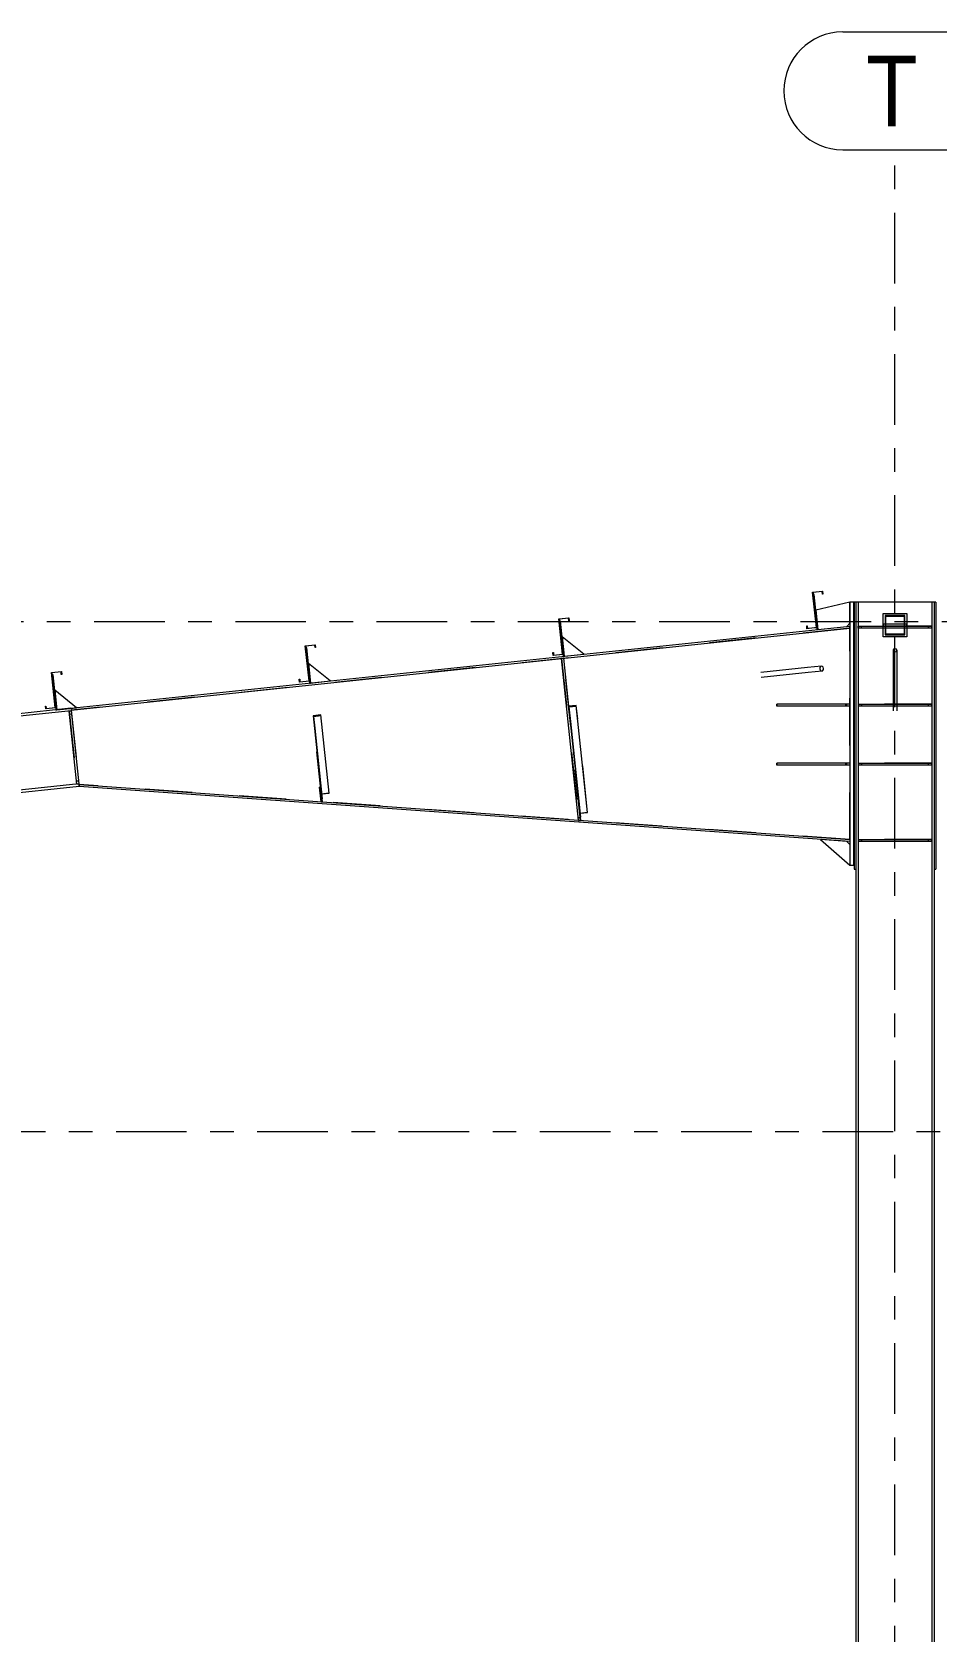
# Model space of a CAD drawing. Header units: millimetres. Extents: x -619 to 204, y -351 to 223.
# Drawn here: x -238.9 to -200.5, y -136.2 to -68.3 of the extents above; entities that cross this region are included whole.
import ezdxf

# ---------------------------------------------------------------- set-up
doc = ezdxf.new("R2010")
doc.units = ezdxf.units.MM
for name, pattern in [('XKITLINE00', [0]), ('XKITLINE02', [4, 2, -2]), ('XKITLINE03', [6, 3, -1, 1, -1])]:
    doc.linetypes.add(name, pattern=pattern)
doc.layers.add('Part', color=2, linetype='Continuous', lineweight=0)
doc.layers.add('S-grid', color=1, linetype='Continuous', lineweight=0)
doc.styles.add('ARIAL', font='ARIAL.TTF')

# ---------------------------------------------------------------- blocks, each defined once
blk = doc.blocks.new('*A2')
at = {"layer": 'Part'}
blk.add_hatch(color=3, dxfattribs=at).paths.add_polyline_path([(-216.102, -96.926), (-215.771, -96.891), (-215.767, -96.923), (-216.082, -96.956), (-216.017, -97.569), (-216.034, -97.571)], flags=17)
blk = doc.blocks.new('*A77')
at = {"layer": 'Part'}
blk.add_hatch(color=3, dxfattribs=at).paths.add_polyline_path([(-205.735, -92.081), (-205.32, -92.038), (-205.307, -92.162), (-205.322, -92.163), (-205.334, -92.054), (-205.718, -92.095), (-205.561, -93.588), (-205.975, -93.632), (-205.988, -93.507), (-205.973, -93.506), (-205.962, -93.615), (-205.577, -93.575)], flags=17)
blk = doc.blocks.new('*A78')
at = {"layer": 'Part'}
blk.add_hatch(color=3, dxfattribs=at).paths.add_polyline_path([(-205.735, -92.081), (-205.32, -92.038), (-205.307, -92.162), (-205.322, -92.163), (-205.334, -92.054), (-205.718, -92.095), (-205.561, -93.588), (-205.975, -93.632), (-205.988, -93.507), (-205.973, -93.506), (-205.962, -93.615), (-205.577, -93.575)], flags=17)
blk = doc.blocks.new('*A79')
at = {"layer": 'Part'}
blk.add_hatch(color=3, dxfattribs=at).paths.add_polyline_path([(-216.508, -93.218), (-216.094, -93.174), (-216.081, -93.298), (-216.096, -93.3), (-216.107, -93.19), (-216.492, -93.231), (-216.334, -94.724), (-216.749, -94.768), (-216.762, -94.644), (-216.747, -94.642), (-216.735, -94.752), (-216.351, -94.711)], flags=17)
blk = doc.blocks.new('*A80')
at = {"layer": 'Part'}
blk.add_hatch(color=3, dxfattribs=at).paths.add_polyline_path([(-216.508, -93.218), (-216.094, -93.174), (-216.081, -93.298), (-216.096, -93.3), (-216.107, -93.19), (-216.492, -93.231), (-216.334, -94.724), (-216.749, -94.768), (-216.762, -94.644), (-216.747, -94.642), (-216.735, -94.752), (-216.351, -94.711)], flags=17)
blk = doc.blocks.new('*A81')
at = {"layer": 'Part'}
blk.add_hatch(color=3, dxfattribs=at).paths.add_polyline_path([(-227.282, -94.354), (-226.867, -94.31), (-226.854, -94.435), (-226.869, -94.436), (-226.881, -94.327), (-227.265, -94.367), (-227.108, -95.861), (-227.522, -95.904), (-227.535, -95.78), (-227.52, -95.778), (-227.509, -95.888), (-227.124, -95.847)], flags=17)
blk = doc.blocks.new('*A82')
at = {"layer": 'Part'}
blk.add_hatch(color=3, dxfattribs=at).paths.add_polyline_path([(-227.282, -94.354), (-226.867, -94.31), (-226.854, -94.435), (-226.869, -94.436), (-226.881, -94.327), (-227.265, -94.367), (-227.108, -95.861), (-227.522, -95.904), (-227.535, -95.78), (-227.52, -95.778), (-227.509, -95.888), (-227.124, -95.847)], flags=17)
blk = doc.blocks.new('*A95')
at = {"layer": 'Part'}
blk.add_hatch(color=3, dxfattribs=at).paths.add_polyline_path([(-238.055, -95.49), (-237.641, -95.447), (-237.628, -95.571), (-237.643, -95.572), (-237.654, -95.463), (-238.039, -95.504), (-237.881, -96.997), (-238.296, -97.041), (-238.309, -96.916), (-238.294, -96.915), (-238.282, -97.024), (-237.898, -96.984)], flags=17)
blk = doc.blocks.new('*A96')
at = {"layer": 'Part'}
blk.add_hatch(color=3, dxfattribs=at).paths.add_polyline_path([(-238.055, -95.49), (-237.641, -95.447), (-237.628, -95.571), (-237.643, -95.572), (-237.654, -95.463), (-238.039, -95.504), (-237.881, -96.997), (-238.296, -97.041), (-238.309, -96.916), (-238.294, -96.915), (-238.282, -97.024), (-237.898, -96.984)], flags=17)
blk = doc.blocks.new('*A105')
at = {"layer": 'Part'}
blk.add_hatch(color=3, dxfattribs=at).paths.add_polyline_path([(-226.953, -97.33), (-226.621, -97.295), (-226.619, -97.321), (-226.934, -97.354), (-226.881, -97.849), (-226.898, -97.851)], flags=17)
blk = doc.blocks.new('*A647')
at = {"layer": 'S-grid', "color": 1, "linetype": 'XKITLINE03', "lineweight": 0}
blk.add_line((-290.252, -93.321), (-114.222, -93.321), dxfattribs=at)
blk = doc.blocks.new('*A648')
at = {"layer": 'S-grid', "color": 1, "linetype": 'XKITLINE03', "lineweight": 0}
blk.add_line((-559.32, -114.988), (26.403, -114.988), dxfattribs=at)
blk = doc.blocks.new('*A650')
at = {"layer": 'Part', "color": 2, "linetype": 'XKITLINE00', "lineweight": 0}
for p, q in [((-237.236, -97.013), (-309.87, -104.674)), ((-237.225, -97.121), (-309.859, -104.782)), ((-237.228, -97.096), (-237.225, -97.121)), ((-236.898, -100.22), (-301.844, -107.07)), ((-236.887, -100.328), (-301.833, -107.178)), ((-236.898, -100.22), (-236.887, -100.328)), ((-302.176, -107.105), (-309.532, -107.881)), ((-302.164, -107.213), (-309.52, -107.989))]:
    blk.add_line(p, q, dxfattribs=at)
at = {"layer": 'Part', "color": 7, "linetype": 'XKITLINE02', "lineweight": 0}
for p, q in [((-237.236, -97.013), (-237.228, -97.096)), ((-237.225, -97.121), (-236.898, -100.22)), ((-309.87, -104.674), (-309.52, -107.989)), ((-301.844, -107.07), (-302.176, -107.105)), ((-301.833, -107.178), (-302.164, -107.213))]:
    blk.add_line(p, q, dxfattribs=at)
blk = doc.blocks.new('*A652')
at = {"layer": 'Part', "color": 2, "linetype": 'XKITLINE00', "lineweight": 0}
for p, q in [((-236.887, -100.328), (-236.881, -100.245)), ((-204.16, -102.671), (-236.887, -100.328)), ((-236.881, -100.245), (-204.154, -102.588)), ((-204.154, -102.588), (-204.16, -102.671))]:
    blk.add_line(p, q, dxfattribs=at)
blk = doc.blocks.new('*A653')
at = {"layer": 'Part', "color": 7, "linetype": 'XKITLINE02', "lineweight": 0}
for p, q in [((-204.154, -93.607), (-237.228, -97.096)), ((-204.154, -102.588), (-204.154, -93.607)), ((-237.228, -97.096), (-236.896, -100.244)), ((-204.154, -102.588), (-236.881, -100.245))]:
    blk.add_line(p, q, dxfattribs=at)
at = {"layer": 'Part', "color": 2, "linetype": 'XKITLINE00', "lineweight": 0}
blk.add_line((-236.881, -100.245), (-236.896, -100.244), dxfattribs=at)
blk = doc.blocks.new('*A659')
at = {"layer": 'Part', "color": 2, "linetype": 'XKITLINE00', "lineweight": 0}
for p, q in [((-216.441, -93.311), (-216.483, -93.315)), ((-216.284, -94.803), (-216.441, -93.311)), ((-216.334, -94.724), (-216.325, -94.807))]:
    blk.add_line(p, q, dxfattribs=at)
at = {"layer": 'Part', "color": 7, "linetype": 'XKITLINE02', "lineweight": 0}
for p, q in [((-216.483, -93.315), (-216.334, -94.724)), ((-216.325, -94.807), (-216.284, -94.803))]:
    blk.add_line(p, q, dxfattribs=at)
blk = doc.blocks.new('*A660')
at = {"layer": 'Part', "color": 2, "linetype": 'XKITLINE00', "lineweight": 0}
for p, q in [((-215.771, -96.891), (-216.102, -96.926)), ((-216.102, -96.926), (-215.639, -101.32)), ((-216.082, -96.956), (-215.767, -96.923)), ((-216.082, -96.956), (-216.017, -97.569)), ((-215.291, -101.437), (-215.771, -96.891)), ((-216.017, -97.569), (-216.034, -97.571)), ((-216.017, -97.569), (-215.589, -101.632)), ((-215.606, -101.47), (-215.291, -101.437)), ((-215.605, -101.634), (-215.589, -101.632))]:
    blk.add_line(p, q, dxfattribs=at)
at = {"layer": 'Part', "color": 7, "linetype": 'XKITLINE02', "lineweight": 0}
for p, q in [((-215.639, -101.32), (-215.605, -101.634)), ((-215.623, -101.464), (-215.292, -101.429))]:
    blk.add_line(p, q, dxfattribs=at)
blk = doc.blocks.new('*A661')
at = {"layer": 'Part', "color": 7, "linetype": 'XKITLINE02', "lineweight": 0}
for p, q in [((-215.605, -101.634), (-216.102, -96.926)), ((-215.589, -101.632), (-216.082, -96.956)), ((-215.291, -101.437), (-215.771, -96.891)), ((-215.623, -101.464), (-215.292, -101.429)), ((-215.606, -101.47), (-215.291, -101.437)), ((-215.605, -101.634), (-215.589, -101.632))]:
    blk.add_line(p, q, dxfattribs=at)
blk = doc.blocks.new('*A662')
at = {"layer": 'Part', "color": 2, "linetype": 'XKITLINE00', "lineweight": 0}
for p, q in [((-237.236, -97.013), (-204.162, -93.524)), ((-237.228, -97.096), (-204.154, -93.607)), ((-204.154, -93.607), (-204.162, -93.524)), ((-237.236, -97.013), (-237.228, -97.096))]:
    blk.add_line(p, q, dxfattribs=at)
blk = doc.blocks.new('*A912')
at = {"layer": 'Part', "color": 2, "linetype": 'XKITLINE00', "lineweight": 0}
for p, q in [((-202.296, -94.5), (-202.32, -94.547)), ((-202.32, -94.547), (-202.32, -95.119)), ((-202.32, -94.547), (-202.296, -94.595)), ((-202.237, -94.481), (-202.296, -94.5)), ((-202.296, -94.595), (-202.237, -94.614)), ((-202.178, -94.5), (-202.237, -94.481)), ((-202.237, -94.614), (-202.178, -94.595)), ((-202.154, -94.547), (-202.178, -94.5)), ((-202.178, -94.595), (-202.154, -94.547)), ((-202.154, -94.547), (-202.154, -95.119))]:
    blk.add_line(p, q, dxfattribs=at)
at = {"layer": 'Part', "color": 7, "linetype": 'XKITLINE02', "lineweight": 0}
for p, q in [((-202.32, -95.119), (-202.32, -97.313)), ((-202.154, -95.119), (-202.154, -97.313))]:
    blk.add_line(p, q, dxfattribs=at)
blk = doc.blocks.new('*A913')
at = {"layer": 'Part', "color": 2, "linetype": 'XKITLINE00', "lineweight": 0}
for p, q in [((-200.57, -92.504), (-203.904, -92.504)), ((-203.795, -92.504), (-203.795, -190.029)), ((-200.679, -92.504), (-200.679, -190.029)), ((-203.904, -103.837), (-203.904, -190.029)), ((-200.57, -103.837), (-200.57, -190.029))]:
    blk.add_line(p, q, dxfattribs=at)
at = {"layer": 'Part', "color": 7, "linetype": 'XKITLINE02', "lineweight": 0}
for p, q in [((-203.904, -92.504), (-203.904, -103.837)), ((-200.57, -92.504), (-200.57, -103.837))]:
    blk.add_line(p, q, dxfattribs=at)
blk = doc.blocks.new('*A915')
at = {"layer": 'Part', "color": 2, "linetype": 'XKITLINE00', "lineweight": 0}
for p, q in [((-205.735, -92.081), (-205.32, -92.038)), ((-205.577, -93.575), (-205.735, -92.081)), ((-205.334, -92.054), (-205.718, -92.095)), ((-205.718, -92.095), (-205.561, -93.588)), ((-205.322, -92.163), (-205.334, -92.054)), ((-205.307, -92.162), (-205.322, -92.163)), ((-205.32, -92.038), (-205.307, -92.162)), ((-205.988, -93.507), (-205.973, -93.506)), ((-205.975, -93.632), (-205.988, -93.507)), ((-205.561, -93.588), (-205.975, -93.632)), ((-205.973, -93.506), (-205.962, -93.615)), ((-205.962, -93.615), (-205.577, -93.575))]:
    blk.add_line(p, q, dxfattribs=at)
blk = doc.blocks.new('*A916')
at = {"layer": 'Part', "color": 2, "linetype": 'XKITLINE00', "lineweight": 0}
for p, q in [((-205.735, -92.081), (-205.32, -92.038)), ((-205.577, -93.575), (-205.735, -92.081)), ((-205.334, -92.054), (-205.718, -92.095)), ((-205.718, -92.095), (-205.561, -93.588)), ((-205.322, -92.163), (-205.334, -92.054)), ((-205.307, -92.162), (-205.322, -92.163)), ((-205.32, -92.038), (-205.307, -92.162)), ((-205.988, -93.507), (-205.973, -93.506)), ((-205.975, -93.632), (-205.988, -93.507)), ((-205.561, -93.588), (-205.975, -93.632)), ((-205.973, -93.506), (-205.962, -93.615)), ((-205.962, -93.615), (-205.577, -93.575))]:
    blk.add_line(p, q, dxfattribs=at)
blk = doc.blocks.new('*A917')
at = {"layer": 'Part', "color": 2, "linetype": 'XKITLINE00', "lineweight": 0}
for p, q in [((-216.508, -93.218), (-216.094, -93.174)), ((-216.351, -94.711), (-216.508, -93.218)), ((-216.107, -93.19), (-216.492, -93.231)), ((-216.492, -93.231), (-216.334, -94.724)), ((-216.096, -93.3), (-216.107, -93.19)), ((-216.081, -93.298), (-216.096, -93.3)), ((-216.094, -93.174), (-216.081, -93.298)), ((-216.762, -94.644), (-216.747, -94.642)), ((-216.749, -94.768), (-216.762, -94.644)), ((-216.334, -94.724), (-216.749, -94.768)), ((-216.747, -94.642), (-216.735, -94.752)), ((-216.735, -94.752), (-216.351, -94.711))]:
    blk.add_line(p, q, dxfattribs=at)
blk = doc.blocks.new('*A918')
at = {"layer": 'Part', "color": 2, "linetype": 'XKITLINE00', "lineweight": 0}
for p, q in [((-216.508, -93.218), (-216.094, -93.174)), ((-216.351, -94.711), (-216.508, -93.218)), ((-216.107, -93.19), (-216.492, -93.231)), ((-216.492, -93.231), (-216.334, -94.724)), ((-216.096, -93.3), (-216.107, -93.19)), ((-216.081, -93.298), (-216.096, -93.3)), ((-216.094, -93.174), (-216.081, -93.298)), ((-216.762, -94.644), (-216.747, -94.642)), ((-216.749, -94.768), (-216.762, -94.644)), ((-216.334, -94.724), (-216.749, -94.768)), ((-216.747, -94.642), (-216.735, -94.752)), ((-216.735, -94.752), (-216.351, -94.711))]:
    blk.add_line(p, q, dxfattribs=at)
blk = doc.blocks.new('*A919')
at = {"layer": 'Part', "color": 2, "linetype": 'XKITLINE00', "lineweight": 0}
for p, q in [((-227.282, -94.354), (-226.867, -94.31)), ((-227.124, -95.847), (-227.282, -94.354)), ((-226.881, -94.327), (-227.265, -94.367)), ((-227.265, -94.367), (-227.108, -95.861)), ((-226.869, -94.436), (-226.881, -94.327)), ((-226.867, -94.31), (-226.854, -94.435)), ((-226.854, -94.435), (-226.869, -94.436)), ((-227.535, -95.78), (-227.52, -95.778)), ((-227.522, -95.904), (-227.535, -95.78)), ((-227.52, -95.778), (-227.509, -95.888)), ((-227.108, -95.861), (-227.522, -95.904)), ((-227.509, -95.888), (-227.124, -95.847))]:
    blk.add_line(p, q, dxfattribs=at)
blk = doc.blocks.new('*A920')
at = {"layer": 'Part', "color": 2, "linetype": 'XKITLINE00', "lineweight": 0}
for p, q in [((-227.282, -94.354), (-226.867, -94.31)), ((-227.124, -95.847), (-227.282, -94.354)), ((-226.881, -94.327), (-227.265, -94.367)), ((-227.265, -94.367), (-227.108, -95.861)), ((-226.869, -94.436), (-226.881, -94.327)), ((-226.867, -94.31), (-226.854, -94.435)), ((-226.854, -94.435), (-226.869, -94.436)), ((-227.535, -95.78), (-227.52, -95.778)), ((-227.522, -95.904), (-227.535, -95.78)), ((-227.52, -95.778), (-227.509, -95.888)), ((-227.108, -95.861), (-227.522, -95.904)), ((-227.509, -95.888), (-227.124, -95.847))]:
    blk.add_line(p, q, dxfattribs=at)
blk = doc.blocks.new('*A934')
at = {"layer": 'S-grid', "color": 1, "linetype": 'XKITLINE03', "lineweight": 0}
blk.add_line((-202.237, -204.969), (-202.237, -73.295), dxfattribs=at)
at = {"layer": 'S-grid', "color": 3, "style": 'ARIAL', "width": 0.85}
blk.add_text('T', height=3, dxfattribs=at).set_placement((-203.459, -72.295))
blk = doc.blocks.new('*A935')
at = {"layer": 'S-grid', "color": 1, "linetype": 'XKITLINE00', "lineweight": 0}
for p, q in [((-204.459, -68.295), (-200.015, -68.295)), ((-204.459, -73.295), (-200.015, -73.295))]:
    blk.add_line(p, q, dxfattribs=at)
for centre, start, end in [((-204.459, -70.795), 90, 270), ((-200.015, -70.795), 270, 90)]:
    blk.add_arc(centre, 2.5, start, end, dxfattribs=at)
blk = doc.blocks.new('*A937')
at = {"layer": 'Part', "color": 2, "linetype": 'XKITLINE00', "lineweight": 0}
for p, q in [((-203.787, -93.524), (-200.687, -93.524)), ((-203.787, -93.524), (-203.787, -93.608)), ((-200.687, -93.608), (-203.787, -93.608)), ((-200.687, -93.524), (-200.687, -93.608))]:
    blk.add_line(p, q, dxfattribs=at)
at = {"layer": 'Part', "color": 7, "linetype": 'XKITLINE02', "lineweight": 0}
for p, q in [((-203.662, -93.608), (-203.662, -93.524)), ((-200.812, -93.608), (-200.812, -93.524))]:
    blk.add_line(p, q, dxfattribs=at)
blk = doc.blocks.new('*A938')
at = {"layer": 'Part', "color": 7, "linetype": 'XKITLINE02', "lineweight": 0}
for p, q in [((-200.687, -102.588), (-203.787, -102.588)), ((-203.787, -102.671), (-203.787, -102.588)), ((-200.687, -102.671), (-203.787, -102.671)), ((-203.662, -102.588), (-203.662, -102.671)), ((-200.812, -102.671), (-200.812, -102.588)), ((-200.687, -102.588), (-200.687, -102.671))]:
    blk.add_line(p, q, dxfattribs=at)
blk = doc.blocks.new('*A939')
at = {"layer": 'Part', "color": 2, "linetype": 'XKITLINE00', "lineweight": 0}
for p, q in [((-203.787, -102.588), (-200.687, -102.588)), ((-203.787, -102.588), (-203.787, -102.671)), ((-200.687, -102.671), (-203.787, -102.671)), ((-200.687, -102.588), (-200.687, -102.671))]:
    blk.add_line(p, q, dxfattribs=at)
at = {"layer": 'Part', "color": 7, "linetype": 'XKITLINE02', "lineweight": 0}
for p, q in [((-203.662, -102.671), (-203.662, -102.588)), ((-200.812, -102.671), (-200.812, -102.588))]:
    blk.add_line(p, q, dxfattribs=at)
blk = doc.blocks.new('*A940')
at = {"layer": 'Part', "color": 7, "linetype": 'XKITLINE02', "lineweight": 0}
for p, q in [((-200.679, -93.524), (-203.795, -93.524)), ((-203.795, -93.608), (-203.795, -93.524)), ((-200.679, -93.608), (-203.795, -93.608)), ((-203.67, -93.524), (-203.67, -93.608)), ((-200.804, -93.608), (-200.804, -93.524)), ((-200.679, -93.524), (-200.679, -93.608))]:
    blk.add_line(p, q, dxfattribs=at)
blk = doc.blocks.new('*A941')
at = {"layer": 'Part', "color": 2, "linetype": 'XKITLINE00', "lineweight": 0}
for p, q in [((-204.154, -96.837), (-207.254, -96.837)), ((-207.254, -96.837), (-207.254, -96.921)), ((-204.154, -96.921), (-207.254, -96.921)), ((-204.32, -96.921), (-204.32, -96.837))]:
    blk.add_line(p, q, dxfattribs=at)
at = {"layer": 'Part', "color": 7, "linetype": 'XKITLINE02', "lineweight": 0}
for p, q in [((-204.279, -96.921), (-204.279, -96.837)), ((-204.154, -96.837), (-204.154, -96.921))]:
    blk.add_line(p, q, dxfattribs=at)
blk = doc.blocks.new('*A942')
at = {"layer": 'Part', "color": 7, "linetype": 'XKITLINE02', "lineweight": 0}
for p, q in [((-200.687, -96.837), (-203.787, -96.837)), ((-203.787, -96.921), (-203.787, -96.837)), ((-200.687, -96.921), (-203.787, -96.921)), ((-203.662, -96.837), (-203.662, -96.921)), ((-200.812, -96.921), (-200.812, -96.837)), ((-200.687, -96.837), (-200.687, -96.921))]:
    blk.add_line(p, q, dxfattribs=at)
blk = doc.blocks.new('*A943')
at = {"layer": 'Part', "color": 2, "linetype": 'XKITLINE00', "lineweight": 0}
for p, q in [((-203.787, -96.837), (-200.687, -96.837)), ((-203.787, -96.837), (-203.787, -96.921)), ((-200.687, -96.921), (-203.787, -96.921)), ((-200.687, -96.837), (-200.687, -96.921))]:
    blk.add_line(p, q, dxfattribs=at)
at = {"layer": 'Part', "color": 7, "linetype": 'XKITLINE02', "lineweight": 0}
for p, q in [((-203.662, -96.921), (-203.662, -96.837)), ((-200.812, -96.921), (-200.812, -96.837))]:
    blk.add_line(p, q, dxfattribs=at)
blk = doc.blocks.new('*A944')
at = {"layer": 'Part', "color": 7, "linetype": 'XKITLINE02', "lineweight": 0}
for p, q in [((-200.687, -99.337), (-203.787, -99.337)), ((-203.787, -99.421), (-203.787, -99.337)), ((-200.687, -99.421), (-203.787, -99.421)), ((-203.662, -99.337), (-203.662, -99.421)), ((-200.812, -99.421), (-200.812, -99.337)), ((-200.687, -99.337), (-200.687, -99.421))]:
    blk.add_line(p, q, dxfattribs=at)
blk = doc.blocks.new('*A945')
at = {"layer": 'Part', "color": 2, "linetype": 'XKITLINE00', "lineweight": 0}
for p, q in [((-203.787, -99.337), (-200.687, -99.337)), ((-203.787, -99.337), (-203.787, -99.421)), ((-200.687, -99.421), (-203.787, -99.421)), ((-200.687, -99.337), (-200.687, -99.421))]:
    blk.add_line(p, q, dxfattribs=at)
at = {"layer": 'Part', "color": 7, "linetype": 'XKITLINE02', "lineweight": 0}
for p, q in [((-203.662, -99.421), (-203.662, -99.337)), ((-200.812, -99.421), (-200.812, -99.337))]:
    blk.add_line(p, q, dxfattribs=at)
blk = doc.blocks.new('*A950')
at = {"layer": 'Part', "color": 7, "linetype": 'XKITLINE02', "lineweight": 0}
for p, q in [((-202.654, -93.066), (-202.654, -93.899)), ((-201.82, -93.066), (-202.654, -93.066)), ((-201.82, -93.899), (-201.82, -93.066)), ((-202.62, -93.866), (-202.62, -93.099)), ((-202.62, -93.099), (-201.854, -93.099)), ((-201.854, -93.099), (-201.854, -93.866)), ((-202.654, -93.899), (-201.82, -93.899)), ((-201.854, -93.866), (-202.62, -93.866))]:
    blk.add_line(p, q, dxfattribs=at)
blk = doc.blocks.new('*A951')
at = {"layer": 'Part', "color": 2, "linetype": 'XKITLINE00', "lineweight": 0}
for p, q in [((-238.055, -95.49), (-237.641, -95.447)), ((-237.898, -96.984), (-238.055, -95.49)), ((-237.654, -95.463), (-238.039, -95.504)), ((-238.039, -95.504), (-237.881, -96.997)), ((-237.643, -95.572), (-237.654, -95.463)), ((-237.628, -95.571), (-237.643, -95.572)), ((-237.641, -95.447), (-237.628, -95.571)), ((-238.309, -96.916), (-238.294, -96.915)), ((-238.296, -97.041), (-238.309, -96.916)), ((-237.881, -96.997), (-238.296, -97.041)), ((-238.294, -96.915), (-238.282, -97.024)), ((-238.282, -97.024), (-237.898, -96.984))]:
    blk.add_line(p, q, dxfattribs=at)
blk = doc.blocks.new('*A952')
at = {"layer": 'Part', "color": 2, "linetype": 'XKITLINE00', "lineweight": 0}
for p, q in [((-238.055, -95.49), (-237.641, -95.447)), ((-237.898, -96.984), (-238.055, -95.49)), ((-237.654, -95.463), (-238.039, -95.504)), ((-238.039, -95.504), (-237.881, -96.997)), ((-237.643, -95.572), (-237.654, -95.463)), ((-237.628, -95.571), (-237.643, -95.572)), ((-237.641, -95.447), (-237.628, -95.571)), ((-238.309, -96.916), (-238.294, -96.915)), ((-238.296, -97.041), (-238.309, -96.916)), ((-237.881, -96.997), (-238.296, -97.041)), ((-238.294, -96.915), (-238.282, -97.024)), ((-238.282, -97.024), (-237.898, -96.984))]:
    blk.add_line(p, q, dxfattribs=at)
blk = doc.blocks.new('*A966')
at = {"layer": 'Part', "color": 2, "linetype": 'XKITLINE00', "lineweight": 0}
blk.add_line((-237.002, -96.988), (-237.919, -96.247), dxfattribs=at)
at = {"layer": 'Part', "color": 7, "linetype": 'XKITLINE02', "lineweight": 0}
for p, q in [((-237.919, -96.247), (-237.831, -97.076)), ((-237.831, -97.076), (-237.002, -96.988))]:
    blk.add_line(p, q, dxfattribs=at)
blk = doc.blocks.new('*A967')
at = {"layer": 'Part', "color": 2, "linetype": 'XKITLINE00', "lineweight": 0}
for p, q in [((-237.989, -95.584), (-238.03, -95.588)), ((-237.831, -97.076), (-237.989, -95.584)), ((-237.881, -96.997), (-237.873, -97.08))]:
    blk.add_line(p, q, dxfattribs=at)
at = {"layer": 'Part', "color": 7, "linetype": 'XKITLINE02', "lineweight": 0}
for p, q in [((-238.03, -95.588), (-237.881, -96.997)), ((-237.873, -97.08), (-237.831, -97.076))]:
    blk.add_line(p, q, dxfattribs=at)
blk = doc.blocks.new('*A968')
at = {"layer": 'Part', "color": 7, "linetype": 'XKITLINE02', "lineweight": 0}
for p, q in [((-237.308, -97.129), (-237.225, -97.121)), ((-237.295, -97.254), (-237.212, -97.245)), ((-236.994, -100.104), (-236.911, -100.096)), ((-236.981, -100.229), (-236.898, -100.22))]:
    blk.add_line(p, q, dxfattribs=at)
at = {"layer": 'Part', "color": 2, "linetype": 'XKITLINE00', "lineweight": 0}
for p, q in [((-236.981, -100.229), (-237.308, -97.129)), ((-237.225, -97.121), (-236.898, -100.22))]:
    blk.add_line(p, q, dxfattribs=at)
blk = doc.blocks.new('*A969')
at = {"layer": 'Part', "color": 7, "linetype": 'XKITLINE02', "lineweight": 0}
for p, q in [((-237.308, -97.129), (-237.225, -97.121)), ((-237.308, -97.129), (-236.981, -100.229)), ((-237.225, -97.121), (-236.898, -100.22)), ((-237.295, -97.254), (-237.212, -97.245)), ((-236.911, -100.096), (-236.994, -100.104)), ((-236.898, -100.22), (-236.981, -100.229))]:
    blk.add_line(p, q, dxfattribs=at)
blk = doc.blocks.new('*A974')
at = {"layer": 'Part', "color": 7, "linetype": 'XKITLINE02', "lineweight": 0}
for p, q in [((-205.951, -95.284), (-208.277, -95.529)), ((-205.929, -95.491), (-208.256, -95.737))]:
    blk.add_line(p, q, dxfattribs=at)
at = {"layer": 'Part', "color": 2, "linetype": 'XKITLINE00', "lineweight": 0}
for p, q in [((-205.359, -95.222), (-205.951, -95.284)), ((-205.337, -95.429), (-205.929, -95.491)), ((-205.424, -95.281), (-205.43, -95.334)), ((-205.43, -95.334), (-205.413, -95.384)), ((-205.398, -95.24), (-205.424, -95.281)), ((-205.413, -95.384), (-205.379, -95.419)), ((-205.359, -95.222), (-205.398, -95.24)), ((-205.379, -95.419), (-205.337, -95.429)), ((-205.317, -95.231), (-205.359, -95.222)), ((-205.337, -95.429), (-205.298, -95.411)), ((-205.284, -95.266), (-205.317, -95.231)), ((-205.298, -95.411), (-205.273, -95.37)), ((-205.267, -95.317), (-205.284, -95.266)), ((-205.273, -95.37), (-205.267, -95.317))]:
    blk.add_line(p, q, dxfattribs=at)
blk = doc.blocks.new('*A983')
at = {"layer": 'Part', "color": 7, "linetype": 'XKITLINE02', "lineweight": 0}
for p, q in [((-226.633, -100.361), (-226.674, -100.366)), ((-226.674, -100.366), (-226.609, -100.987)), ((-226.567, -100.983), (-226.633, -100.361)), ((-226.622, -100.863), (-226.581, -100.859)), ((-226.609, -100.987), (-226.567, -100.983))]:
    blk.add_line(p, q, dxfattribs=at)
blk = doc.blocks.new('*A984')
at = {"layer": 'Part', "color": 2, "linetype": 'XKITLINE00', "lineweight": 0}
blk.add_line((-215.455, -94.715), (-216.371, -93.974), dxfattribs=at)
at = {"layer": 'Part', "color": 7, "linetype": 'XKITLINE02', "lineweight": 0}
for p, q in [((-216.371, -93.974), (-216.284, -94.803)), ((-216.284, -94.803), (-215.455, -94.715))]:
    blk.add_line(p, q, dxfattribs=at)
blk = doc.blocks.new('*A985')
at = {"layer": 'Part', "color": 2, "linetype": 'XKITLINE00', "lineweight": 0}
for p, q in [((-204.154, -92.504), (-205.598, -92.838)), ((-204.278, -93.536), (-204.154, -93.398))]:
    blk.add_line(p, q, dxfattribs=at)
at = {"layer": 'Part', "color": 7, "linetype": 'XKITLINE02', "lineweight": 0}
for p, q in [((-205.598, -92.838), (-205.51, -93.666)), ((-204.154, -93.398), (-204.154, -92.504)), ((-205.51, -93.666), (-204.278, -93.536))]:
    blk.add_line(p, q, dxfattribs=at)
blk = doc.blocks.new('*A986')
at = {"layer": 'Part', "color": 7, "linetype": 'XKITLINE02', "lineweight": 0}
for p, q in [((-204.154, -99.337), (-207.254, -99.337)), ((-207.254, -99.421), (-207.254, -99.337)), ((-204.154, -99.421), (-207.254, -99.421)), ((-204.32, -99.421), (-204.32, -99.337)), ((-204.279, -99.421), (-204.279, -99.337)), ((-204.154, -99.337), (-204.154, -99.421))]:
    blk.add_line(p, q, dxfattribs=at)
blk = doc.blocks.new('*A987')
at = {"layer": 'Part', "color": 7, "linetype": 'XKITLINE02', "lineweight": 0}
for p, q in [((-204.154, -96.837), (-207.254, -96.837)), ((-207.254, -96.921), (-207.254, -96.837)), ((-204.154, -96.921), (-207.254, -96.921)), ((-204.32, -96.921), (-204.32, -96.837)), ((-204.279, -96.921), (-204.279, -96.837)), ((-204.154, -96.837), (-204.154, -96.921))]:
    blk.add_line(p, q, dxfattribs=at)
blk = doc.blocks.new('*A988')
at = {"layer": 'Part', "color": 2, "linetype": 'XKITLINE00', "lineweight": 0}
for p, q in [((-204.154, -99.337), (-207.254, -99.337)), ((-207.254, -99.337), (-207.254, -99.421)), ((-204.154, -99.421), (-207.254, -99.421)), ((-204.32, -99.421), (-204.32, -99.337))]:
    blk.add_line(p, q, dxfattribs=at)
at = {"layer": 'Part', "color": 7, "linetype": 'XKITLINE02', "lineweight": 0}
for p, q in [((-204.279, -99.421), (-204.279, -99.337)), ((-204.154, -99.337), (-204.154, -99.421))]:
    blk.add_line(p, q, dxfattribs=at)
blk = doc.blocks.new('*A989')
at = {"layer": 'Part', "color": 2, "linetype": 'XKITLINE00', "lineweight": 0}
for p, q in [((-203.987, -92.504), (-204.154, -92.504)), ((-204.154, -92.504), (-204.154, -103.671)), ((-203.987, -103.671), (-203.987, -92.504)), ((-204.154, -103.671), (-203.987, -103.671))]:
    blk.add_line(p, q, dxfattribs=at)
blk = doc.blocks.new('*A990')
at = {"layer": 'Part', "color": 2, "linetype": 'XKITLINE00', "lineweight": 0}
for p, q in [((-203.904, -92.504), (-203.97, -92.504)), ((-203.97, -92.504), (-203.97, -103.837)), ((-203.904, -92.504), (-203.904, -103.837)), ((-203.97, -103.837), (-203.904, -103.837))]:
    blk.add_line(p, q, dxfattribs=at)
blk = doc.blocks.new('*A991')
at = {"layer": 'Part', "color": 2, "linetype": 'XKITLINE00', "lineweight": 0}
blk.add_line((-226.229, -95.852), (-227.145, -95.11), dxfattribs=at)
at = {"layer": 'Part', "color": 7, "linetype": 'XKITLINE02', "lineweight": 0}
for p, q in [((-227.145, -95.11), (-227.058, -95.939)), ((-227.058, -95.939), (-226.229, -95.852))]:
    blk.add_line(p, q, dxfattribs=at)
blk = doc.blocks.new('*A992')
at = {"layer": 'Part', "color": 2, "linetype": 'XKITLINE00', "lineweight": 0}
for p, q in [((-226.674, -100.366), (-226.633, -100.361)), ((-226.61, -100.98), (-226.674, -100.366)), ((-226.611, -100.574), (-226.567, -100.983))]:
    blk.add_line(p, q, dxfattribs=at)
at = {"layer": 'Part', "color": 7, "linetype": 'XKITLINE02', "lineweight": 0}
for p, q in [((-226.633, -100.361), (-226.611, -100.574)), ((-226.622, -100.863), (-226.581, -100.859)), ((-226.61, -100.98), (-226.609, -100.987)), ((-226.567, -100.983), (-226.609, -100.987))]:
    blk.add_line(p, q, dxfattribs=at)
blk = doc.blocks.new('*A993')
at = {"layer": 'Part', "color": 7, "linetype": 'XKITLINE02', "lineweight": 0}
for p, q in [((-216.4, -94.899), (-216.317, -94.89)), ((-216.102, -96.926), (-215.639, -101.32)), ((-215.687, -101.653), (-215.604, -101.645)), ((-215.676, -101.763), (-215.674, -101.778)), ((-215.591, -101.769), (-215.674, -101.778))]:
    blk.add_line(p, q, dxfattribs=at)
at = {"layer": 'Part', "color": 2, "linetype": 'XKITLINE00', "lineweight": 0}
for p, q in [((-215.676, -101.763), (-216.4, -94.899)), ((-216.317, -94.89), (-216.102, -96.926)), ((-215.639, -101.32), (-215.591, -101.769))]:
    blk.add_line(p, q, dxfattribs=at)
blk = doc.blocks.new('*A994')
at = {"layer": 'Part', "color": 7, "linetype": 'XKITLINE02', "lineweight": 0}
for p, q in [((-216.317, -94.89), (-216.4, -94.899)), ((-216.4, -94.899), (-215.674, -101.778)), ((-215.591, -101.769), (-216.317, -94.89)), ((-215.687, -101.653), (-215.604, -101.645)), ((-215.674, -101.778), (-215.591, -101.769))]:
    blk.add_line(p, q, dxfattribs=at)
blk = doc.blocks.new('*A995')
at = {"layer": 'Part', "color": 2, "linetype": 'XKITLINE00', "lineweight": 0}
for p, q in [((-226.621, -97.295), (-226.953, -97.33)), ((-226.953, -97.33), (-226.611, -100.574)), ((-226.934, -97.354), (-226.619, -97.321)), ((-226.934, -97.354), (-226.881, -97.849)), ((-226.271, -100.615), (-226.621, -97.295)), ((-226.881, -97.849), (-226.898, -97.851)), ((-226.881, -97.849), (-226.565, -100.849)), ((-226.586, -100.648), (-226.271, -100.615)), ((-226.581, -100.85), (-226.565, -100.849))]:
    blk.add_line(p, q, dxfattribs=at)
at = {"layer": 'Part', "color": 7, "linetype": 'XKITLINE02', "lineweight": 0}
for p, q in [((-226.611, -100.574), (-226.581, -100.85)), ((-226.604, -100.64), (-226.272, -100.605))]:
    blk.add_line(p, q, dxfattribs=at)
blk = doc.blocks.new('*A996')
at = {"layer": 'Part', "color": 7, "linetype": 'XKITLINE02', "lineweight": 0}
for p, q in [((-226.581, -100.85), (-226.953, -97.33)), ((-226.565, -100.849), (-226.934, -97.354)), ((-226.271, -100.615), (-226.621, -97.295)), ((-226.604, -100.64), (-226.272, -100.605)), ((-226.586, -100.648), (-226.271, -100.615)), ((-226.581, -100.85), (-226.565, -100.849))]:
    blk.add_line(p, q, dxfattribs=at)
blk = doc.blocks.new('*A997')
at = {"layer": 'Part', "color": 2, "linetype": 'XKITLINE00', "lineweight": 0}
for p, q in [((-227.215, -94.447), (-227.256, -94.452)), ((-227.058, -95.939), (-227.215, -94.447)), ((-227.108, -95.861), (-227.099, -95.944))]:
    blk.add_line(p, q, dxfattribs=at)
at = {"layer": 'Part', "color": 7, "linetype": 'XKITLINE02', "lineweight": 0}
for p, q in [((-227.256, -94.452), (-227.108, -95.861)), ((-227.099, -95.944), (-227.058, -95.939))]:
    blk.add_line(p, q, dxfattribs=at)
blk = doc.blocks.new('*A998')
at = {"layer": 'Part', "color": 2, "linetype": 'XKITLINE00', "lineweight": 0}
for p, q in [((-205.668, -92.175), (-205.709, -92.179)), ((-205.51, -93.666), (-205.668, -92.175)), ((-205.561, -93.588), (-205.552, -93.671))]:
    blk.add_line(p, q, dxfattribs=at)
at = {"layer": 'Part', "color": 7, "linetype": 'XKITLINE02', "lineweight": 0}
for p, q in [((-205.709, -92.179), (-205.561, -93.588)), ((-205.552, -93.671), (-205.51, -93.666))]:
    blk.add_line(p, q, dxfattribs=at)
blk = doc.blocks.new('*A999')
at = {"layer": 'Part', "color": 7, "linetype": 'XKITLINE02', "lineweight": 0}
for p, q in [((-202.737, -92.983), (-201.737, -92.983)), ((-202.737, -93.983), (-202.737, -92.983)), ((-201.737, -92.983), (-201.737, -93.983)), ((-201.737, -93.983), (-202.737, -93.983))]:
    blk.add_line(p, q, dxfattribs=at)
blk = doc.blocks.new('*A1000')
at = {"layer": 'Part', "color": 7, "linetype": 'XKITLINE02', "lineweight": 0}
for p, q in [((-202.737, -93.441), (-202.737, -93.524)), ((-201.737, -93.441), (-202.737, -93.441)), ((-202.737, -93.524), (-201.737, -93.524)), ((-201.737, -93.524), (-201.737, -93.441))]:
    blk.add_line(p, q, dxfattribs=at)
blk = doc.blocks.new('*A1001')
at = {"layer": 'Part', "color": 2, "linetype": 'XKITLINE00', "lineweight": 0}
for p, q in [((-205.4, -102.582), (-204.154, -103.671)), ((-204.278, -102.662), (-204.154, -102.796))]:
    blk.add_line(p, q, dxfattribs=at)
at = {"layer": 'Part', "color": 7, "linetype": 'XKITLINE02', "lineweight": 0}
for p, q in [((-204.278, -102.662), (-205.4, -102.582)), ((-204.154, -102.796), (-204.154, -103.671))]:
    blk.add_line(p, q, dxfattribs=at)
blk = doc.blocks.new('*A1034')
at = {"layer": 'Part', "color": 2, "linetype": 'XKITLINE00', "lineweight": 0}
for p, q in [((-200.504, -92.504), (-200.57, -92.504)), ((-200.57, -92.504), (-200.57, -103.837)), ((-200.504, -92.504), (-200.504, -103.837)), ((-200.57, -103.837), (-200.504, -103.837))]:
    blk.add_line(p, q, dxfattribs=at)

msp = doc.modelspace()

# ---------------------------------------------------------------- block references
at = {"lineweight": 0}
for name in ['*A935', '*A934', '*A647', '*A77', '*A78', '*A915', '*A916', '*A998', '*A985', '*A989', '*A990', '*A913', '*A999', '*A950', '*A1034', '*A662', '*A653', '*A79', '*A80', '*A917', '*A918', '*A659', '*A940', '*A937', '*A1000', '*A81', '*A82', '*A919', '*A920', '*A984', '*A997', '*A991', '*A993', '*A994', '*A912', '*A95', '*A96', '*A951', '*A952', '*A967', '*A974', '*A966', '*A650', '*A968', '*A969', '*A2', '*A660', '*A661', '*A941', '*A987', '*A942', '*A943', '*A105', '*A995', '*A996', '*A986', '*A988', '*A944', '*A945', '*A652', '*A983', '*A992', '*A1001', '*A938', '*A939', '*A648']:
    msp.add_blockref(name, (0, 0), dxfattribs=at)

doc.saveas('drawing.dxf')
